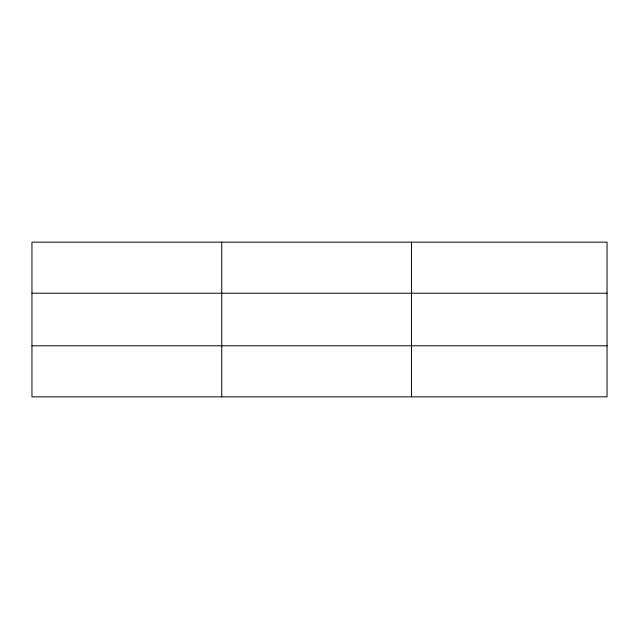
<?xml version="1.0" encoding="UTF-8"?>
<svg xmlns="http://www.w3.org/2000/svg" width="639" height="639" viewBox="0 0 639 639"><rect width="100%" height="100%" fill="white"/><g stroke="black" fill="none" stroke-linecap="round" stroke-linejoin="round"><path stroke-width="0.96" d="M221.733 242.157L221.733 396.843M411.516 242.157L411.516 396.843M607.05 345.795L607.05 396.843L31.95 396.843L31.95 242.157L607.05 242.157L607.05 345.795L31.95 345.795M31.95 293.205L607.05 293.205"/></g></svg>
